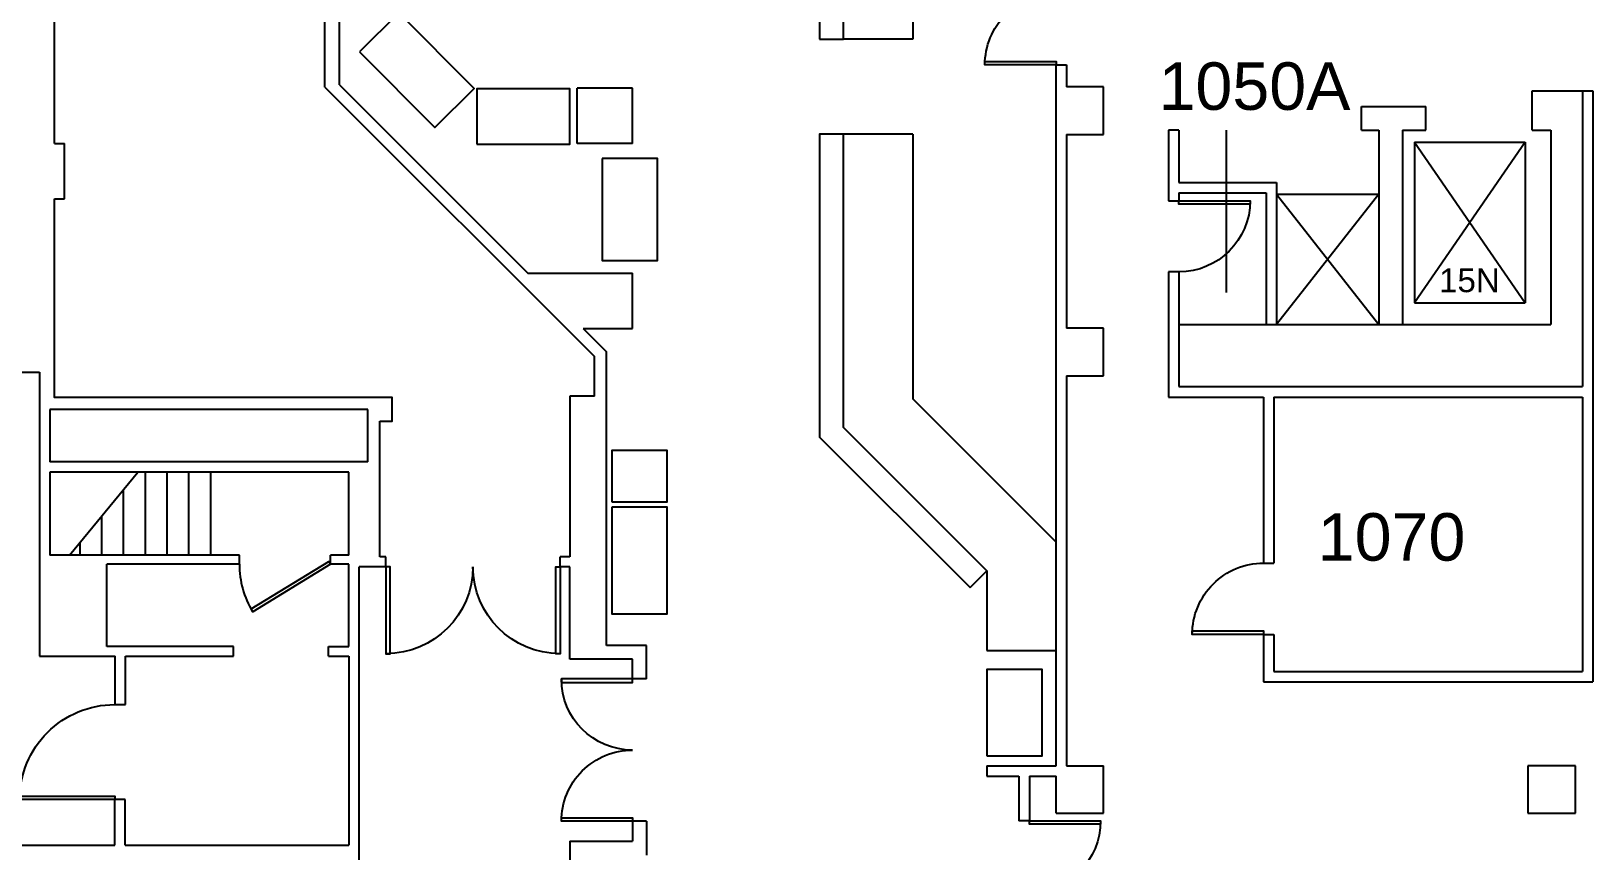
# Model space of a CAD drawing. Header units: inches. Extents: x -59 to 5745, y -269 to 4477.
# Drawn here: x 2431 to 3220, y 2830 to 3245 of the extents above; entities that cross this region are included whole.
import ezdxf

# ---------------------------------------------------------------- set-up
doc = ezdxf.new("R2010")
doc.units = ezdxf.units.IN
doc.header["$LTSCALE"] = 96
doc.header["$MEASUREMENT"] = 0
doc.layers.get('0').update_dxf_attribs({"linetype": 'CONTINUOUS'})
for name, color, linetype in [('A-ANNO-ROOM', 4, 'CONTINUOUS'), ('A-ANNO-TEXT', 4, 'CONTINUOUS'), ('A-DOOR', 2, 'CONTINUOUS'), ('A-FLOR-CASE', 3, 'CONTINUOUS'), ('A-FLOR-EVTR', 1, 'CONTINUOUS'), ('A-FLOR-STRS', 2, 'CONTINUOUS'), ('A-SHAFT', 1, 'CONTINUOUS'), ('A-WALL-FULL', 6, 'CONTINUOUS')]:
    doc.layers.add(name, color=color, linetype=linetype)
doc.styles.add('Arial', font='arial.ttf')

# ---------------------------------------------------------------- blocks, each defined once
blk = doc.blocks.new('*U54')
for p, q in [((0, 0), (0, 0)), ((-36, 0), (-36, 0))]:
    blk.add_line(p, q)
blk.add_lwpolyline([(0, 0), (0, 36), (-1.75, 36), (-1.75, 0)], close=True)
blk.add_arc((0, 0), 36, 90, 180)
blk = doc.blocks.new('*U20')
for p, q in [((0, 0), (0, 0)), ((36, 0), (36, 0))]:
    blk.add_line(p, q)
blk.add_lwpolyline([(0, 0), (0, -36), (1.75, -36), (1.75, 0)], close=True)
blk.add_arc((0, 0), 36, 270, 0)
blk = doc.blocks.new('*U21')
for p, q in [((0, 0), (0, 0)), ((-36, 0), (-36, 0))]:
    blk.add_line(p, q)
blk.add_lwpolyline([(0, 0), (0, -36), (-1.75, -36), (-1.75, 0)], close=True)
blk.add_arc((0, 0), 36, 180, 270)
blk = doc.blocks.new('*U57')
for p, q in [((0, 0), (0, 0)), ((48, 0), (48, 0))]:
    blk.add_line(p, q)
blk.add_lwpolyline([(0, 0), (0, -48), (1.75, -48), (1.75, 0)], close=True)
blk.add_arc((0, 0), 48, 270, 0)

msp = doc.modelspace()

# ---------------------------------------------------------------- linework, layer by layer
at = {"layer": 'A-ANNO-ROOM'}
msp.add_line((3035.03, 3194.58), (3035.03, 3112.54), dxfattribs=at)
at = {"layer": 'A-DOOR'}
msp.add_lwpolyline([(2582.52, 2975.04), (2543.28, 2951.04), (2542.41, 2952.47), (2581.65, 2976.47)], close=True, dxfattribs=at)
msp.add_arc((2582.52, 2975.04), 46, 180, 211.44677, dxfattribs=at)
at = {"layer": 'A-FLOR-CASE'}
for p, q in [((2841.72, 3240.59), (2841.72, 3498.15)), ((2876.72, 3498.15), (2876.72, 3240.59)), ((2876.72, 3240.59), (2841.72, 3240.59)), ((2876.72, 3192.59), (2841.72, 3192.59)), ((2841.72, 3044.25), (2841.72, 3192.59)), ((2876.72, 3192.59), (2876.72, 3058.75)), ((2949.2, 2986.27), (2876.72, 3058.75)), ((2914.2, 2971.77), (2841.72, 3044.25)), ((2914.2, 2971.77), (2914.2, 2931.42)), ((2914.2, 2931.42), (2949.2, 2931.42))]:
    msp.add_line(p, q, dxfattribs=at)
for points in [[(2829.72, 3240.59), (2841.72, 3240.59), (2841.72, 3498.16), (2829.72, 3498.16)], [(2597.21, 3234.2), (2635.31, 3195.94), (2655.15, 3215.7), (2617.05, 3253.96)], [(2656.44, 3187.4), (2703.44, 3187.4), (2703.44, 3215.4), (2656.44, 3215.4)], [(2905.71, 2963.29), (2914.2, 2971.77), (2841.72, 3044.25), (2841.72, 3192.59), (2829.72, 3192.59), (2829.72, 3039.28)], [(2719.82, 3180.2), (2719.82, 3128.7), (2747.82, 3128.7), (2747.82, 3180.2)], [(2724.72, 3006.55), (2752.72, 3006.55), (2752.72, 3032.55), (2724.72, 3032.55)], [(2724.72, 3003.96), (2724.72, 2949.96), (2752.72, 2949.96), (2752.72, 3003.96)], [(2914.1, 2878.15), (2942.1, 2878.15), (2942.1, 2921.9), (2914.1, 2921.9)]]:
    msp.add_lwpolyline(points, close=True, dxfattribs=at)
at = {"layer": 'A-FLOR-EVTR'}
for p, q in [((3130.18, 3188.52), (3130.18, 3107.29)), ((3130.18, 3188.52), (3186.23, 3188.52)), ((3130.18, 3188.52), (3186.23, 3107.29)), ((3186.23, 3188.52), (3130.18, 3107.29)), ((3186.23, 3188.52), (3186.23, 3107.29)), ((3130.18, 3107.29), (3186.23, 3107.29))]:
    msp.add_line(p, q, dxfattribs=at)
at = {"layer": 'A-FLOR-STRS'}
for p, q in [((2450.62, 2979.66), (2485.18, 3021.54)), ((2488.87, 3021.54), (2488.87, 2979.66)), ((2499.87, 3021.54), (2499.87, 2979.66)), ((2510.87, 3021.54), (2510.87, 2979.66)), ((2521.87, 3021.54), (2521.87, 2979.66)), ((2477.87, 3012.68), (2477.87, 2979.66)), ((2466.87, 2999.35), (2466.87, 2979.66)), ((2455.87, 2986.02), (2455.87, 2979.66))]:
    msp.add_line(p, q, dxfattribs=at)
at = {"layer": 'A-SHAFT'}
for p, q in [((3060.59, 3162.15), (3112.18, 3162.15)), ((3060.59, 3162.15), (3112.18, 3096.29)), ((3112.18, 3162.15), (3060.59, 3096.29))]:
    msp.add_line(p, q, dxfattribs=at)
at = {"layer": 'A-WALL-FULL'}
for p, q in [((2579.7, 3216.33), (2579.7, 3564.5)), ((2587.1, 3217.41), (2587.1, 3561.43)), ((2443.2, 3187.83), (2443.2, 3430.08)), ((2949.2, 3227.53), (2954.45, 3227.53)), ((2949.2, 2873.15), (2949.2, 3227.53)), ((2954.45, 3227.53), (2954.45, 3216.39)), ((2579.7, 3216.33), (2715.95, 3080.08)), ((2587.1, 3217.41), (2682.21, 3122.31)), ((2735.2, 3215.83), (2707.2, 3215.83)), ((2707.2, 3187.83), (2707.2, 3215.83)), ((2735.2, 3187.83), (2735.2, 3215.83)), ((2973.2, 3216.39), (2954.45, 3216.39)), ((2973.2, 3192.39), (2973.2, 3216.39)), ((3189.67, 3214.52), (3220.33, 3214.52)), ((3189.67, 3194.52), (3189.67, 3214.52)), ((3215.08, 3214.52), (3215.08, 3064.86)), ((3220.33, 3214.52), (3220.33, 2915.61)), ((3103.43, 3206.52), (3136.04, 3206.52)), ((3103.43, 3194.52), (3103.43, 3206.52)), ((3136.04, 3194.52), (3136.04, 3206.52)), ((2443.2, 3187.83), (2448.2, 3187.83)), ((2448.2, 3159.83), (2448.2, 3187.83)), ((2735.2, 3187.83), (2707.2, 3187.83)), ((2954.45, 3192.39), (2954.45, 3094.39)), ((2954.45, 3192.39), (2973.2, 3192.39)), ((3005.97, 3194.52), (3005.97, 3158.9)), ((3011.22, 3194.52), (3005.97, 3194.52)), ((3011.22, 3194.52), (3011.22, 3168.15)), ((3103.43, 3194.52), (3112.18, 3194.52)), ((3112.18, 3194.52), (3112.18, 3096.29)), ((3124.18, 3194.52), (3124.18, 3096.29)), ((3124.18, 3194.52), (3136.04, 3194.52)), ((3189.67, 3194.52), (3199.23, 3194.52)), ((3199.23, 3194.52), (3199.23, 3096.29)), ((3011.22, 3168.15), (3060.59, 3168.15)), ((3060.59, 3168.15), (3060.59, 3096.29)), ((2443.2, 3159.83), (2448.2, 3159.83)), ((3005.97, 3158.9), (3011.22, 3158.9)), ((3011.22, 3162.9), (3055.34, 3162.9)), ((3011.22, 3162.9), (3011.22, 3158.9)), ((3055.34, 3162.9), (3055.34, 3096.29)), ((2682.21, 3122.31), (2735.2, 3122.31)), ((2735.2, 3094.31), (2735.2, 3122.31)), ((3005.97, 3122.9), (3005.97, 3059.61)), ((3011.22, 3122.9), (3005.97, 3122.9)), ((3011.22, 3122.9), (3011.22, 3064.86)), ((2710.21, 3094.31), (2735.2, 3094.31)), ((2710.21, 3094.31), (2722.05, 3082.46)), ((2973.2, 3094.39), (2954.45, 3094.39)), ((2973.2, 3070.39), (2973.2, 3094.39)), ((3011.22, 3096.29), (3199.23, 3096.29)), ((2715.95, 3060.08), (2715.95, 3080.08)), ((2722.05, 2933.93), (2722.05, 3082.46)), ((2364.83, 3072.27), (2434.43, 3072.27)), ((2434.43, 3072.27), (2435.53, 3072.27)), ((2435.53, 3072.27), (2435.53, 2928.54)), ((2954.45, 3070.39), (2954.45, 2873.15)), ((2954.45, 3070.39), (2973.2, 3070.39)), ((3011.22, 3064.86), (3215.08, 3064.86)), ((2601.45, 3053.33), (2440.78, 3053.33)), ((2440.78, 3053.33), (2440.78, 3026.79)), ((2601.45, 3026.79), (2601.45, 3053.33)), ((2715.95, 3060.08), (2703.45, 3060.08)), ((2703.45, 3060.08), (2703.45, 2978.83)), ((3005.97, 3059.61), (3053.97, 3059.61)), ((3053.97, 3059.61), (3053.97, 2975.61)), ((3059.22, 3059.61), (3059.22, 2975.61)), ((3059.22, 3059.61), (3215.08, 3059.61)), ((3215.08, 3059.61), (3215.08, 2920.86)), ((2607.45, 2978.83), (2607.45, 3047.33)), ((2601.45, 3026.79), (2440.78, 3026.79)), ((2591.77, 3021.54), (2440.78, 3021.54)), ((2440.78, 3021.54), (2440.78, 2979.66)), ((2536.52, 2979.66), (2440.78, 2979.66)), ((2536.52, 2975.04), (2469.52, 2975.04)), ((2469.52, 2933.54), (2469.52, 2975.04)), ((2536.52, 2975.04), (2536.52, 2979.66)), ((2591.77, 2979.66), (2582.52, 2979.66)), ((2582.52, 2975.04), (2582.52, 2979.66)), ((2591.77, 2975.04), (2582.52, 2975.04)), ((2591.77, 2933.54), (2591.77, 2975.04)), ((2610.54, 2978.83), (2607.45, 2978.83)), ((2610.54, 2973.83), (2610.54, 2978.83)), ((2703.45, 2978.83), (2698.54, 2978.83)), ((2698.54, 2973.83), (2698.54, 2978.83)), ((3053.97, 2975.61), (3059.22, 2975.61)), ((2597.02, 2789.33), (2597.02, 2973.83)), ((2610.54, 2973.83), (2597.02, 2973.83)), ((2703.45, 2973.83), (2698.54, 2973.83)), ((2703.45, 2927.08), (2703.45, 2973.83)), ((3053.97, 2939.61), (3059.22, 2939.61)), ((3053.97, 2939.61), (3053.97, 2915.61)), ((3059.22, 2939.61), (3059.22, 2920.86)), ((2435.53, 2928.54), (2473.78, 2928.54)), ((2533.52, 2933.54), (2469.52, 2933.54)), ((2473.78, 2904.08), (2473.78, 2928.54)), ((2479.03, 2904.08), (2479.03, 2928.54)), ((2479.03, 2928.54), (2533.52, 2928.54)), ((2533.52, 2928.54), (2533.52, 2933.54)), ((2581.52, 2933.54), (2591.77, 2933.54)), ((2581.52, 2928.54), (2581.52, 2933.54)), ((2581.52, 2928.54), (2591.77, 2928.54)), ((2591.77, 2928.54), (2591.77, 2833.03)), ((2742.29, 2933.93), (2722.05, 2933.93)), ((2742.29, 2917.08), (2742.29, 2933.93)), ((2735.2, 2927.08), (2703.45, 2927.08)), ((2735.2, 2917.08), (2735.2, 2927.08)), ((3059.22, 2920.86), (3215.08, 2920.86)), ((2742.29, 2917.08), (2735.2, 2917.08)), ((3053.97, 2915.61), (3220.33, 2915.61)), ((2473.78, 2904.08), (2479.03, 2904.08)), ((2914.2, 2873.15), (2949.2, 2873.15)), ((2914.2, 2873.15), (2914.2, 2867.9)), ((2954.45, 2873.15), (2973.2, 2873.15)), ((2973.2, 2849.15), (2973.2, 2873.15)), ((3211.59, 2873.15), (3187.59, 2873.15)), ((3187.59, 2873.15), (3187.59, 2849.15)), ((3211.59, 2849.15), (3211.59, 2873.15)), ((2914.2, 2867.9), (2930.43, 2867.9)), ((2930.43, 2867.9), (2930.43, 2845.39)), ((2935.68, 2867.9), (2935.68, 2845.39)), ((2935.68, 2867.9), (2949.2, 2867.9)), ((2949.2, 2849.15), (2949.2, 2867.9)), ((2473.53, 2833.03), (2473.53, 2856.08)), ((2478.78, 2856.08), (2473.53, 2856.08)), ((2478.78, 2833.03), (2478.78, 2856.08)), ((2949.2, 2849.15), (2973.2, 2849.15)), ((3187.59, 2849.15), (3211.59, 2849.15)), ((2742.29, 2845.08), (2735.2, 2845.08)), ((2735.2, 2845.08), (2735.2, 2835.08)), ((2742.29, 2845.08), (2742.29, 2827.99)), ((2935.68, 2845.39), (2930.43, 2845.39)), ((2478.78, 2833.03), (2591.77, 2833.03)), ((2703.45, 2835.08), (2735.2, 2835.08)), ((2703.45, 2835.08), (2703.45, 2511.99))]:
    msp.add_line(p, q, dxfattribs=at)
for points in [[(2607.45, 3047.33), (2613.7, 3047.33), (2613.7, 3059.33), (2443.2, 3059.33), (2443.2, 3159.83)], [(2591.77, 2979.66), (2591.77, 3021.54)], [(2351.7, 2895.08), (2385.94, 2895.08), (2425.16, 2873.73), (2425.16, 2833.03), (2473.53, 2833.03)]]:
    msp.add_lwpolyline(points, dxfattribs=at)

# ---------------------------------------------------------------- block references
at = {"layer": 'A-DOOR', "xscale": -1, "rotation": 270}
for name, p in [('*U20', (2949.2, 3227.53)), ('*U54', (3011.22, 3158.9)), ('*U20', (3053.97, 2939.61)), ('*U21', (2735.2, 2917.08)), ('*U57', (2473.53, 2856.08)), ('*U20', (2735.2, 2845.08)), ('*U54', (2935.68, 2845.39))]:
    msp.add_blockref(name, p, dxfattribs=at)
at = {"layer": 'A-DOOR', "xscale": -1.222222222222211, "yscale": 1.222222222222211, "zscale": 1.222222222222211}
for name, p in [('*U21', (2610.54, 2973.83)), ('*U20', (2698.54, 2973.83))]:
    msp.add_blockref(name, p, dxfattribs=at)

# ---------------------------------------------------------------- texts
at = {"layer": 'A-ANNO-ROOM', "style": 'Arial'}
for s, p in [('1050A', (3000.94, 3204.84)), ('1070', (3081.39, 2976.88))]:
    msp.add_text(s, height=24, dxfattribs=at).set_placement(p)
at = {"layer": 'A-ANNO-TEXT', "insert": (3158.01, 3118.55), "char_height": 12, "width": 38.5154, "attachment_point": 5, "style": 'Arial'}
msp.add_mtext('15N', dxfattribs=at)

doc.saveas('drawing.dxf')
